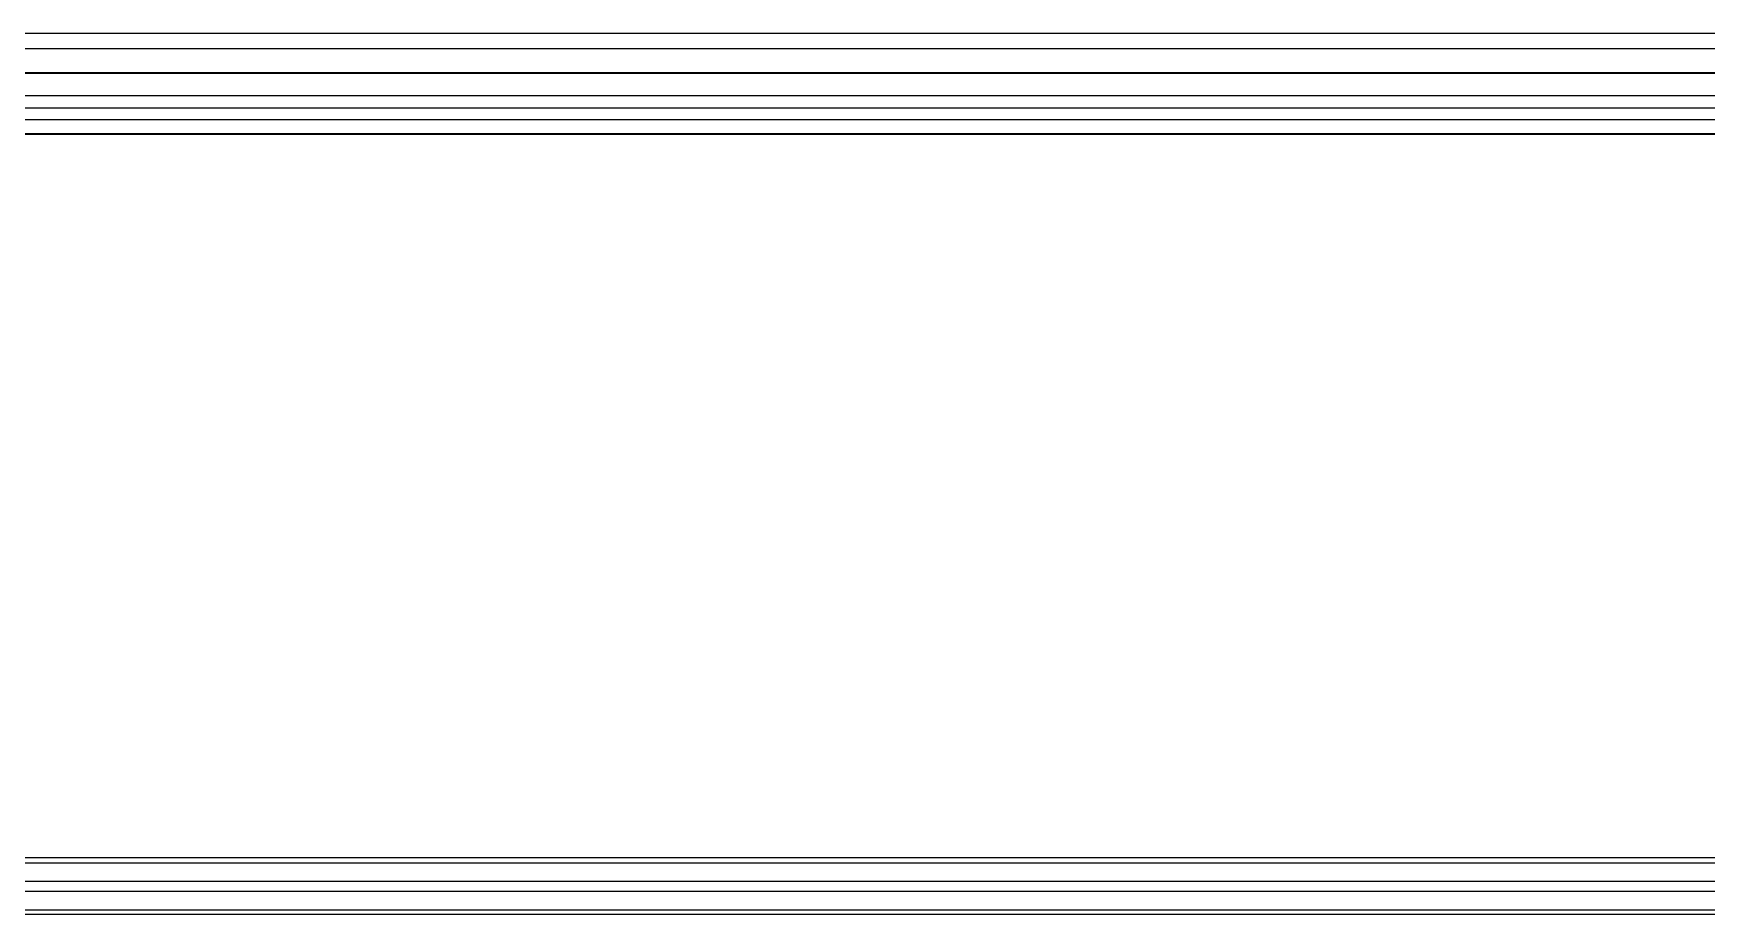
# Model space of a CAD drawing. Header units: millimetres. Extents: x 21899 to 38731, y -5425 to 3612.
# Drawn here: x 23718.4 to 23985.1, y 1403.6 to 1544 of the extents above; entities that cross this region are included whole.
import ezdxf

# ---------------------------------------------------------------- set-up
doc = ezdxf.new("R2010")
doc.units = ezdxf.units.MM

msp = doc.modelspace()

# ---------------------------------------------------------------- linework, layer by layer
at = {"color": 9, "linetype": 'Continuous'}
for p, q in [((24125.55988160016, 1544.01206165956), (23308.65988160015, 1544.01206165956)), ((24178.60988160015, 1541.577035249058), (23297.86901311613, 1541.577035249058)), ((24125.60988160016, 1537.731890083858), (23308.60988160015, 1537.731890083858)), ((24125.60988160016, 1534.08536165956), (23308.60988160015, 1534.08536165956)), ((23308.60988160015, 1530.302478225858), (24125.60988160016, 1530.302478225858)), ((23308.60988160015, 1527.97299689976), (24125.60988160016, 1527.97299689976)), ((24125.60988160015, 1412.607327452657), (23308.60988160015, 1412.607327452657)), ((23308.60988160015, 1411.830870317361), (24125.60988160015, 1411.830870317361)), ((23308.60988160015, 1408.861818794961), (24125.60988160015, 1408.861818794961)), ((23308.60988160015, 1407.30890452426), (24125.60988160015, 1407.30890452426)), ((23308.60988160015, 1404.33985300186), (24125.60988160015, 1404.33985300186)), ((24125.60988160015, 1403.56339586656), (23308.60988160015, 1403.56339586656))]:
    msp.add_line(p, q, dxfattribs=at)
at = {"color": 7, "linetype": 'Continuous'}
for p, q in [((24125.60988160016, 1537.635361659559), (23308.60988160015, 1537.635361659559)), ((24125.60988160016, 1532.085361659563), (23308.60988160015, 1532.085361659563)), ((24125.60988160016, 1528.005061659562), (23308.60988160015, 1528.005061659562))]:
    msp.add_line(p, q, dxfattribs=at)

doc.saveas('drawing.dxf')
